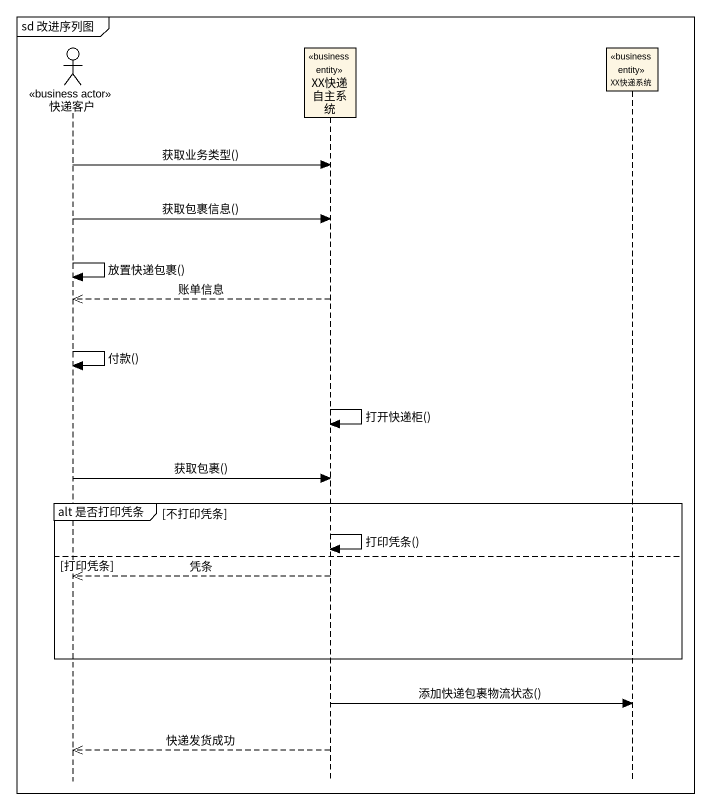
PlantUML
@startuml
mainframe sd 改进序列图
hide footbox
actor 快递客户 <<business actor>>
participant XX快递自主系统 <<business entity>>
participant XX快递系统 <<business entity>>

快递客户 -> XX快递自主系统 : 获取业务类型()
快递客户 -> XX快递自主系统 : 获取包裹信息()
快递客户 -> 快递客户 : 放置快递包裹()
XX快递自主系统 -->> 快递客户 : 账单信息
快递客户 -> 快递客户 : 付款()
XX快递自主系统 -> XX快递自主系统 : 打开快递柜()
快递客户 -> XX快递自主系统 : 获取包裹()
group alt 是否打印凭条 [不打印凭条]
  XX快递自主系统 -> XX快递自主系统 : 打印凭条()
else 打印凭条
  XX快递自主系统 -->> 快递客户 : 凭条
end
XX快递自主系统 -> XX快递系统 : 添加快递包裹物流状态()
XX快递自主系统 -->> 快递客户 : 快递发货成功
@enduml
